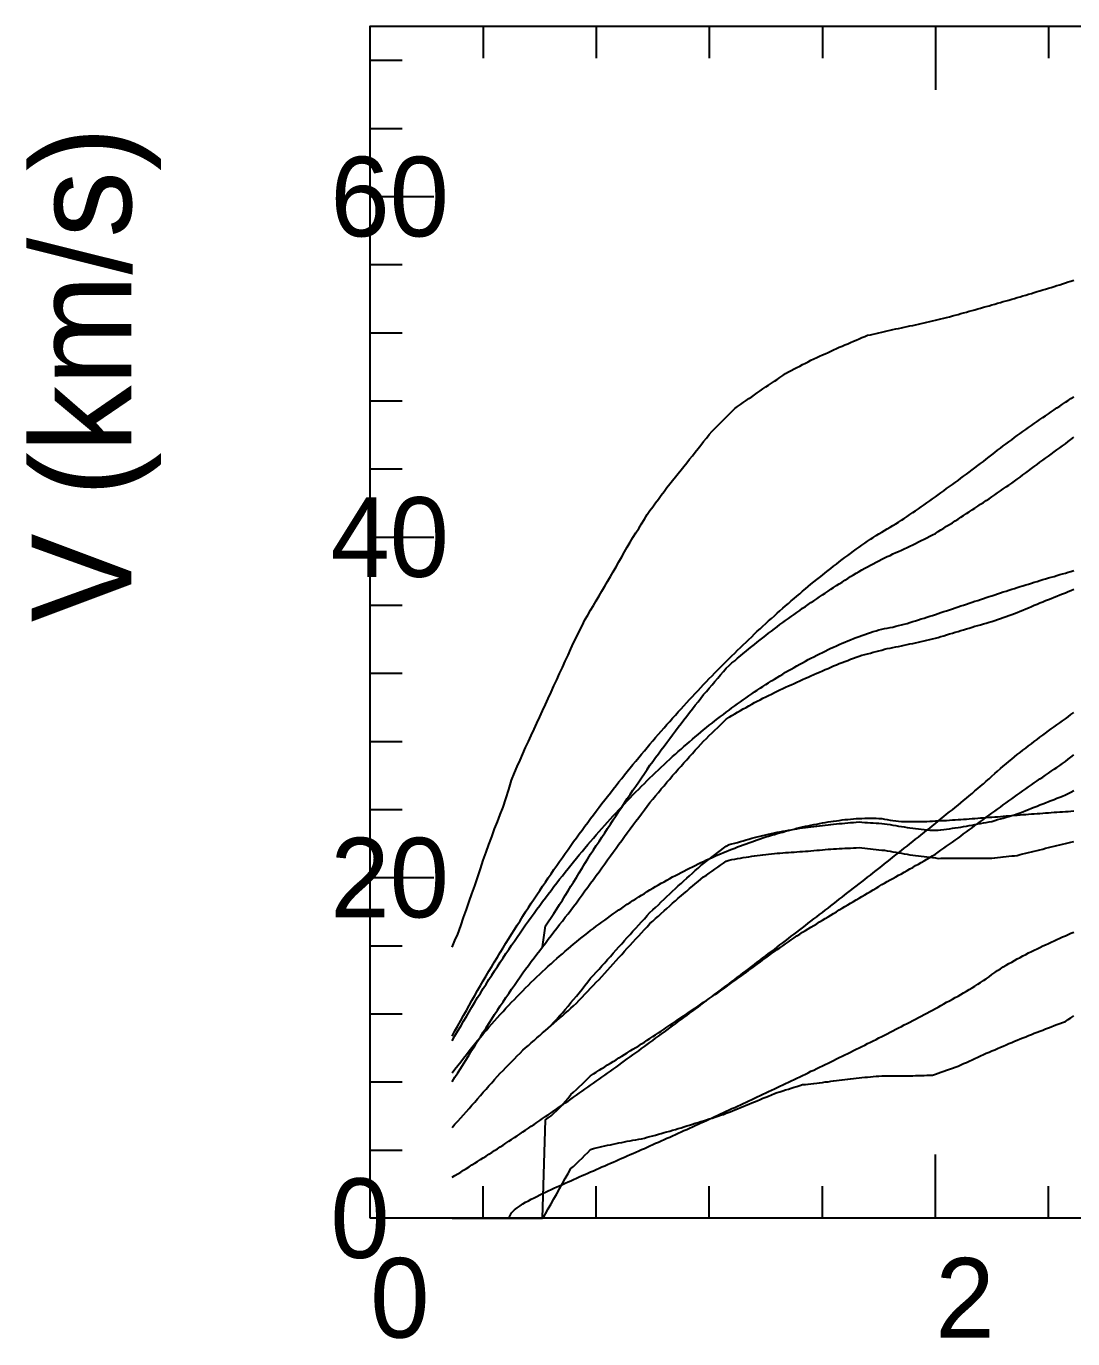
# Model space of a CAD drawing. Extents: x -35 to 179, y -35 to 146.
# Drawn here: x -34.5 to 70.5, y -12.1 to 119.7 of the extents above; entities that cross this region are included whole.
import ezdxf

# ---------------------------------------------------------------- set-up
doc = ezdxf.new("R2010")
doc.units = 0

msp = doc.modelspace()

# ---------------------------------------------------------------- linework, layer by layer
at = {"color": 0}
for p, q in [((11.35, 119.73), (11.35, 116.53)), ((22.69, 119.73), (22.69, 116.53)), ((34.04, 119.73), (34.04, 116.53)), ((45.39, 119.73), (45.39, 116.53)), ((56.74, 119.73), (56.74, 113.33)), ((68.08, 119.73), (68.08, 116.53)), ((0, 116.31), (3.2, 116.31)), ((0, 109.47), (3.2, 109.47)), ((0, 102.62), (6.4, 102.62)), ((0, 95.78), (3.2, 95.78)), ((0, 88.94), (3.2, 88.94)), ((0, 82.1), (3.2, 82.1)), ((0, 75.26), (3.2, 75.26)), ((0, 68.42), (6.4, 68.42)), ((0, 61.57), (3.2, 61.57)), ((0, 54.73), (3.2, 54.73)), ((0, 47.89), (3.2, 47.89)), ((0, 41.05), (3.2, 41.05)), ((0, 34.21), (6.4, 34.21)), ((0, 27.37), (3.2, 27.37)), ((0, 20.52), (3.2, 20.52)), ((0, 13.68), (3.2, 13.68)), ((0, 6.84), (3.2, 6.84)), ((56.74, 0), (56.74, 6.4)), ((11.35, 0), (11.35, 3.2)), ((22.69, 0), (22.69, 3.2)), ((34.04, 0), (34.04, 3.2)), ((45.39, 0), (45.39, 3.2)), ((68.08, 0), (68.08, 3.2))]:
    msp.add_line(p, q, dxfattribs=at)
msp.add_lwpolyline([(0, 0), (0, 119.73), (179.2, 119.73), (179.2, 0)], close=True, dxfattribs=at)
at = {"color": 6}
for points in [[(8.23, 27.23), (8.51, 27.88), (8.79, 28.53), (9.08, 29.38), (9.36, 30.19), (9.65, 31.01), (9.93, 31.8), (10.21, 32.59), (10.5, 33.38), (10.78, 34.17), (11.06, 35.08), (11.35, 35.96), (11.63, 36.78), (11.91, 37.55), (12.2, 38.32), (12.48, 39.1), (12.77, 39.82), (13.05, 40.54), (13.33, 41.27), (13.62, 42.13), (13.9, 43.06), (14.18, 44), (14.47, 44.72), (14.75, 45.36), (15.04, 46), (15.32, 46.63), (15.6, 47.27), (15.89, 47.88), (16.17, 48.5), (16.45, 49.11), (16.74, 49.73), (17.02, 50.35), (17.3, 50.97), (17.59, 51.59), (17.87, 52.21), (18.16, 52.83), (18.44, 53.46), (18.72, 54.08), (19.01, 54.7), (19.29, 55.32), (19.57, 55.94), (19.86, 56.56), (20.14, 57.18), (20.42, 57.78), (20.71, 58.35), (20.99, 58.93), (21.28, 59.51), (21.56, 60.09), (21.84, 60.58), (22.13, 61.06), (22.41, 61.54), (22.69, 62.02), (22.98, 62.5), (23.26, 62.99), (23.55, 63.48), (23.83, 63.97), (24.11, 64.46), (24.4, 64.94), (24.68, 65.43), (24.96, 65.93), (25.25, 66.42), (25.53, 66.92), (25.81, 67.41), (26.1, 67.9), (26.38, 68.37), (26.67, 68.83), (26.95, 69.29), (27.23, 69.76), (27.52, 70.22), (27.8, 70.68), (28.08, 71.08), (28.37, 71.46), (28.65, 71.85), (28.94, 72.23), (29.22, 72.62), (29.5, 73), (29.79, 73.39), (30.07, 73.75), (30.35, 74.11), (30.64, 74.46), (30.92, 74.81), (31.2, 75.17), (31.49, 75.52), (31.77, 75.88), (32.06, 76.23), (32.34, 76.59), (32.62, 76.94), (32.91, 77.3), (33.19, 77.65), (33.47, 78.01), (33.76, 78.36), (34.04, 78.72), (34.33, 79.07), (34.61, 79.33), (34.89, 79.61), (35.18, 79.9), (35.46, 80.19), (35.74, 80.47), (36.03, 80.76), (36.31, 81.04), (36.59, 81.33), (36.88, 81.53), (37.16, 81.73), (37.45, 81.93), (37.73, 82.12), (38.01, 82.32), (38.3, 82.52), (38.58, 82.72), (38.86, 82.92), (39.15, 83.11), (39.43, 83.31), (39.72, 83.5), (40, 83.69), (40.28, 83.88), (40.57, 84.07), (40.85, 84.26), (41.13, 84.45), (41.42, 84.65), (41.7, 84.84), (41.98, 85.03), (42.27, 85.16), (42.55, 85.3), (42.84, 85.45), (43.12, 85.59), (43.4, 85.74), (43.69, 85.88), (43.97, 86.03), (44.25, 86.17), (44.54, 86.32), (44.82, 86.45), (45.11, 86.58), (45.39, 86.71), (45.67, 86.83), (45.96, 86.96), (46.24, 87.09), (46.52, 87.22), (46.81, 87.35), (47.09, 87.48), (47.37, 87.6), (47.66, 87.72), (47.94, 87.84), (48.23, 87.96), (48.51, 88.09), (48.79, 88.21), (49.08, 88.33), (49.36, 88.45), (49.64, 88.57), (49.93, 88.69), (50.21, 88.73), (50.5, 88.8), (50.78, 88.86), (51.06, 88.93), (51.35, 88.99), (51.63, 89.06), (51.91, 89.12), (52.2, 89.19), (52.48, 89.26), (52.76, 89.32), (53.05, 89.38), (53.33, 89.44), (53.62, 89.5), (53.9, 89.56), (54.18, 89.62), (54.47, 89.68), (54.75, 89.74), (55.03, 89.8), (55.32, 89.87), (55.6, 89.94), (55.88, 90), (56.17, 90.07), (56.45, 90.14), (56.74, 90.2), (57.02, 90.27), (57.3, 90.34), (57.59, 90.4), (57.87, 90.48), (58.15, 90.55), (58.44, 90.63), (58.72, 90.71), (59.01, 90.79), (59.29, 90.86), (59.57, 90.94), (59.86, 91.02), (60.14, 91.1), (60.42, 91.17), (60.71, 91.25), (60.99, 91.34), (61.27, 91.42), (61.56, 91.5), (61.84, 91.58), (62.13, 91.66), (62.41, 91.74), (62.69, 91.82), (62.98, 91.9), (63.26, 91.98), (63.54, 92.07), (63.83, 92.15), (64.11, 92.23), (64.4, 92.31), (64.68, 92.39), (64.96, 92.48), (65.25, 92.56), (65.53, 92.64), (65.81, 92.72), (66.1, 92.81), (66.38, 92.9), (66.66, 92.98), (66.95, 93.07), (67.23, 93.15), (67.52, 93.24), (67.8, 93.32), (68.08, 93.41), (68.37, 93.49), (68.65, 93.59), (68.93, 93.68), (69.22, 93.77), (69.5, 93.86), (69.79, 93.95), (70.07, 94.04), (70.35, 94.13), (70.64, 94.22)], [(17.35, 0), (17.59, 0.42), (17.87, 0.93), (18.16, 1.44), (18.44, 1.95), (18.72, 2.45), (19.01, 2.96), (19.29, 3.47), (19.57, 3.98), (19.86, 4.49), (20.14, 5), (20.42, 5.2), (20.71, 5.48), (20.99, 5.76), (21.28, 6.04), (21.56, 6.33), (21.84, 6.61), (22.13, 6.89), (22.41, 7.01), (22.69, 7.07), (22.98, 7.13), (23.26, 7.19), (23.55, 7.25), (23.83, 7.32), (24.11, 7.38), (24.4, 7.44), (24.68, 7.5), (24.96, 7.57), (25.25, 7.61), (25.53, 7.67), (25.81, 7.72), (26.1, 7.77), (26.38, 7.83), (26.67, 7.88), (26.95, 7.93), (27.23, 7.98), (27.52, 8.04), (27.8, 8.12), (28.08, 8.2), (28.37, 8.28), (28.65, 8.35), (28.94, 8.43), (29.22, 8.51), (29.5, 8.59), (29.79, 8.67), (30.07, 8.75), (30.35, 8.83), (30.64, 8.92), (30.92, 9.01), (31.2, 9.09), (31.49, 9.18), (31.77, 9.27), (32.06, 9.35), (32.34, 9.44), (32.62, 9.53), (32.91, 9.61), (33.19, 9.7), (33.47, 9.79), (33.76, 9.88), (34.04, 9.97), (34.33, 10.06), (34.61, 10.15), (34.89, 10.24), (35.18, 10.33), (35.46, 10.42), (35.74, 10.54), (36.03, 10.65), (36.31, 10.76), (36.59, 10.88), (36.88, 10.99), (37.16, 11.11), (37.45, 11.22), (37.73, 11.34), (38.01, 11.45), (38.3, 11.57), (38.58, 11.69), (38.86, 11.8), (39.15, 11.92), (39.43, 12.04), (39.72, 12.16), (40, 12.27), (40.28, 12.39), (40.57, 12.51), (40.85, 12.61), (41.13, 12.7), (41.42, 12.79), (41.7, 12.88), (41.98, 12.97), (42.27, 13.06), (42.55, 13.15), (42.84, 13.24), (43.12, 13.32), (43.4, 13.41), (43.69, 13.43), (43.97, 13.47), (44.25, 13.5), (44.54, 13.54), (44.82, 13.57), (45.11, 13.61), (45.39, 13.64), (45.67, 13.68), (45.96, 13.71), (46.24, 13.75), (46.52, 13.79), (46.81, 13.82), (47.09, 13.86), (47.37, 13.9), (47.66, 13.93), (47.94, 13.97), (48.23, 14.01), (48.51, 14.04), (48.79, 14.07), (49.08, 14.1), (49.36, 14.12), (49.64, 14.15), (49.93, 14.17), (50.21, 14.2), (50.5, 14.23), (50.78, 14.25), (51.06, 14.28), (51.35, 14.3), (51.63, 14.29), (51.91, 14.29), (52.2, 14.29), (52.48, 14.29), (52.76, 14.29), (53.05, 14.29), (53.33, 14.29), (53.62, 14.29), (53.9, 14.29), (54.18, 14.3), (54.47, 14.31), (54.75, 14.32), (55.03, 14.33), (55.32, 14.34), (55.6, 14.34), (55.88, 14.35), (56.17, 14.36), (56.45, 14.37), (56.74, 14.45), (57.02, 14.55), (57.3, 14.66), (57.59, 14.76), (57.87, 14.86), (58.15, 14.97), (58.44, 15.07), (58.72, 15.18), (59.01, 15.28), (59.29, 15.39), (59.57, 15.53), (59.86, 15.65), (60.14, 15.78), (60.42, 15.91), (60.71, 16.04), (60.99, 16.17), (61.27, 16.3), (61.56, 16.43), (61.84, 16.56), (62.13, 16.68), (62.41, 16.8), (62.69, 16.92), (62.98, 17.04), (63.26, 17.17), (63.54, 17.29), (63.83, 17.41), (64.11, 17.53), (64.4, 17.65), (64.68, 17.77), (64.96, 17.88), (65.25, 18), (65.53, 18.11), (65.81, 18.22), (66.1, 18.34), (66.38, 18.45), (66.66, 18.57), (66.95, 18.68), (67.23, 18.79), (67.52, 18.9), (67.8, 19.01), (68.08, 19.12), (68.37, 19.23), (68.65, 19.34), (68.93, 19.45), (69.22, 19.55), (69.5, 19.66), (69.79, 19.77), (70.07, 19.96), (70.35, 20.13), (70.64, 20.31)]]:
    msp.add_lwpolyline(points, dxfattribs=at)
at = {"color": 3}
for points in [[(8.23, 18.28), (8.51, 18.81), (8.79, 19.33), (9.08, 19.84), (9.36, 20.36), (9.65, 20.87), (9.93, 21.37), (10.21, 21.87), (10.5, 22.37), (10.78, 22.87), (11.06, 23.36), (11.35, 23.84), (11.63, 24.33), (11.91, 24.81), (12.2, 25.29), (12.48, 25.76), (12.77, 26.23), (13.05, 26.7), (13.33, 27.16), (13.62, 27.62), (13.9, 28.08), (14.18, 28.53), (14.47, 28.98), (14.75, 29.43), (15.04, 29.88), (15.32, 30.32), (15.6, 30.76), (15.89, 31.2), (16.17, 31.63), (16.45, 32.06), (16.74, 32.49), (17.02, 32.92), (17.3, 33.34), (17.59, 33.76), (17.87, 34.18), (18.16, 34.59), (18.44, 35.01), (18.72, 35.42), (19.01, 35.82), (19.29, 36.23), (19.57, 36.63), (19.86, 37.03), (20.14, 37.43), (20.42, 37.82), (20.71, 38.21), (20.99, 38.6), (21.28, 38.99), (21.56, 39.38), (21.84, 39.76), (22.13, 40.14), (22.41, 40.52), (22.69, 40.89), (22.98, 41.27), (23.26, 41.64), (23.55, 42.01), (23.83, 42.37), (24.11, 42.74), (24.4, 43.1), (24.68, 43.46), (24.96, 43.82), (25.25, 44.17), (25.53, 44.53), (25.81, 44.88), (26.1, 45.23), (26.38, 45.58), (26.67, 45.92), (26.95, 46.26), (27.23, 46.6), (27.52, 46.94), (27.8, 47.28), (28.08, 47.61), (28.37, 47.95), (28.65, 48.28), (28.94, 48.61), (29.22, 48.93), (29.5, 49.26), (29.79, 49.58), (30.07, 49.9), (30.35, 50.22), (30.64, 50.54), (30.92, 50.85), (31.2, 51.17), (31.49, 51.48), (31.77, 51.79), (32.06, 52.1), (32.34, 52.4), (32.62, 52.71), (32.91, 53.01), (33.19, 53.31), (33.47, 53.61), (33.76, 53.9), (34.04, 54.2), (34.33, 54.49), (34.61, 54.78), (34.89, 55.07), (35.18, 55.36), (35.46, 55.65), (35.74, 55.93), (36.03, 56.21), (36.31, 56.49), (36.59, 56.77), (36.88, 57.05), (37.16, 57.33), (37.45, 57.6), (37.73, 57.87), (38.01, 58.14), (38.3, 58.41), (38.58, 58.68), (38.86, 58.95), (39.15, 59.21), (39.43, 59.47), (39.72, 59.73), (40, 59.99), (40.28, 60.25), (40.57, 60.5), (40.85, 60.76), (41.13, 61.01), (41.42, 61.26), (41.7, 61.51), (41.98, 61.76), (42.27, 62), (42.55, 62.25), (42.84, 62.49), (43.12, 62.73), (43.4, 62.97), (43.69, 63.21), (43.97, 63.44), (44.25, 63.68), (44.54, 63.91), (44.82, 64.14), (45.11, 64.37), (45.39, 64.6), (45.67, 64.83), (45.96, 65.05), (46.24, 65.27), (46.52, 65.49), (46.81, 65.71), (47.09, 65.93), (47.37, 66.15), (47.66, 66.36), (47.94, 66.57), (48.23, 66.78), (48.51, 66.99), (48.79, 67.19), (49.08, 67.4), (49.36, 67.6), (49.64, 67.8), (49.93, 67.99), (50.21, 68.19), (50.5, 68.38), (50.78, 68.56), (51.06, 68.75), (51.35, 68.92), (51.63, 69.09), (51.91, 69.26), (52.2, 69.41), (52.48, 69.58), (52.76, 69.75), (53.05, 69.93), (53.33, 70.11), (53.62, 70.29), (53.9, 70.48), (54.18, 70.67), (54.47, 70.87), (54.75, 71.06), (55.03, 71.26), (55.32, 71.45), (55.6, 71.65), (55.88, 71.85), (56.17, 72.05), (56.45, 72.25), (56.74, 72.46), (57.02, 72.66), (57.3, 72.86), (57.59, 73.07), (57.87, 73.28), (58.15, 73.48), (58.44, 73.69), (58.72, 73.9), (59.01, 74.11), (59.29, 74.32), (59.57, 74.53), (59.86, 74.74), (60.14, 74.95), (60.42, 75.16), (60.71, 75.37), (60.99, 75.59), (61.27, 75.8), (61.56, 76.02), (61.84, 76.24), (62.13, 76.46), (62.41, 76.69), (62.69, 76.91), (62.98, 77.13), (63.26, 77.35), (63.54, 77.57), (63.83, 77.78), (64.11, 77.99), (64.4, 78.2), (64.68, 78.41), (64.96, 78.62), (65.25, 78.82), (65.53, 79.02), (65.81, 79.23), (66.1, 79.43), (66.38, 79.63), (66.66, 79.83), (66.95, 80.03), (67.23, 80.22), (67.52, 80.42), (67.8, 80.61), (68.08, 80.81), (68.37, 81), (68.65, 81.19), (68.93, 81.39), (69.22, 81.58), (69.5, 81.77), (69.79, 81.96), (70.07, 82.14), (70.35, 82.33), (70.64, 82.52)], [(8.23, 17.81), (8.51, 18.31), (8.79, 18.81), (9.08, 19.3), (9.36, 19.78), (9.65, 20.26), (9.93, 20.74), (10.21, 21.21), (10.5, 21.68), (10.78, 22.15), (11.06, 22.61), (11.35, 23.06), (11.63, 23.51), (11.91, 23.96), (12.2, 24.41), (12.48, 24.85), (12.77, 25.29), (13.05, 25.72), (13.33, 26.15), (13.62, 26.58), (13.9, 27), (14.18, 27.42), (14.47, 27.83), (14.75, 28.24), (15.04, 28.65), (15.32, 29.06), (15.6, 29.46), (15.89, 29.86), (16.17, 30.25), (16.45, 30.65), (16.74, 31.04), (17.02, 31.42), (17.3, 31.8), (17.59, 32.18), (17.87, 32.56), (18.16, 32.93), (18.44, 33.3), (18.72, 33.67), (19.01, 34.04), (19.29, 34.4), (19.57, 34.76), (19.86, 35.11), (20.14, 35.46), (20.42, 35.81), (20.71, 36.16), (20.99, 36.5), (21.28, 36.84), (21.56, 37.18), (21.84, 37.52), (22.13, 37.85), (22.41, 38.18), (22.69, 38.51), (22.98, 38.83), (23.26, 39.15), (23.55, 39.47), (23.83, 39.79), (24.11, 40.1), (24.4, 40.41), (24.68, 40.72), (24.96, 41.03), (25.25, 41.33), (25.53, 41.63), (25.81, 41.93), (26.1, 42.23), (26.38, 42.52), (26.67, 42.81), (26.95, 43.1), (27.23, 43.38), (27.52, 43.66), (27.8, 43.95), (28.08, 44.22), (28.37, 44.5), (28.65, 44.77), (28.94, 45.04), (29.22, 45.31), (29.5, 45.58), (29.79, 45.84), (30.07, 46.1), (30.35, 46.36), (30.64, 46.61), (30.92, 46.87), (31.2, 47.12), (31.49, 47.37), (31.77, 47.62), (32.06, 47.86), (32.34, 48.1), (32.62, 48.34), (32.91, 48.58), (33.19, 48.81), (33.47, 49.05), (33.76, 49.28), (34.04, 49.51), (34.33, 49.73), (34.61, 49.96), (34.89, 50.18), (35.18, 50.4), (35.46, 50.61), (35.74, 50.83), (36.03, 51.04), (36.31, 51.25), (36.59, 51.46), (36.88, 51.67), (37.16, 51.87), (37.45, 52.07), (37.73, 52.27), (38.01, 52.47), (38.3, 52.66), (38.58, 52.86), (38.86, 53.05), (39.15, 53.23), (39.43, 53.42), (39.72, 53.6), (40, 53.79), (40.28, 53.97), (40.57, 54.14), (40.85, 54.32), (41.13, 54.49), (41.42, 54.66), (41.7, 54.83), (41.98, 55), (42.27, 55.16), (42.55, 55.33), (42.84, 55.49), (43.12, 55.65), (43.4, 55.8), (43.69, 55.96), (43.97, 56.11), (44.25, 56.26), (44.54, 56.4), (44.82, 56.55), (45.11, 56.69), (45.39, 56.83), (45.67, 56.97), (45.96, 57.11), (46.24, 57.24), (46.52, 57.37), (46.81, 57.5), (47.09, 57.62), (47.37, 57.75), (47.66, 57.87), (47.94, 57.99), (48.23, 58.1), (48.51, 58.22), (48.79, 58.33), (49.08, 58.44), (49.36, 58.54), (49.64, 58.64), (49.93, 58.74), (50.21, 58.83), (50.5, 58.92), (50.78, 59.01), (51.06, 59.09), (51.35, 59.16), (51.63, 59.22), (51.91, 59.28), (52.2, 59.33), (52.48, 59.38), (52.76, 59.45), (53.05, 59.52), (53.33, 59.59), (53.62, 59.67), (53.9, 59.75), (54.18, 59.84), (54.47, 59.92), (54.75, 60.01), (55.03, 60.1), (55.32, 60.19), (55.6, 60.28), (55.88, 60.37), (56.17, 60.46), (56.45, 60.55), (56.74, 60.65), (57.02, 60.74), (57.3, 60.83), (57.59, 60.93), (57.87, 61.02), (58.15, 61.12), (58.44, 61.21), (58.72, 61.31), (59.01, 61.4), (59.29, 61.5), (59.57, 61.59), (59.86, 61.68), (60.14, 61.78), (60.42, 61.87), (60.71, 61.97), (60.99, 62.06), (61.27, 62.16), (61.56, 62.25), (61.84, 62.34), (62.13, 62.44), (62.41, 62.53), (62.69, 62.62), (62.98, 62.71), (63.26, 62.8), (63.54, 62.9), (63.83, 62.99), (64.11, 63.08), (64.4, 63.17), (64.68, 63.26), (64.96, 63.35), (65.25, 63.44), (65.53, 63.53), (65.81, 63.61), (66.1, 63.7), (66.38, 63.79), (66.66, 63.88), (66.95, 63.96), (67.23, 64.05), (67.52, 64.14), (67.8, 64.22), (68.08, 64.31), (68.37, 64.39), (68.65, 64.47), (68.93, 64.56), (69.22, 64.64), (69.5, 64.72), (69.79, 64.8), (70.07, 64.88), (70.35, 64.97), (70.64, 65.05)], [(8.23, 4.11), (8.51, 4.28), (8.79, 4.46), (9.08, 4.63), (9.36, 4.81), (9.65, 4.98), (9.93, 5.16), (10.21, 5.34), (10.5, 5.52), (10.78, 5.7), (11.06, 5.88), (11.35, 6.06), (11.63, 6.24), (11.91, 6.42), (12.2, 6.6), (12.48, 6.79), (12.77, 6.97), (13.05, 7.16), (13.33, 7.34), (13.62, 7.53), (13.9, 7.72), (14.18, 7.9), (14.47, 8.09), (14.75, 8.28), (15.04, 8.47), (15.32, 8.66), (15.6, 8.85), (15.89, 9.04), (16.17, 9.23), (16.45, 9.42), (16.74, 9.62), (17.02, 9.81), (17.3, 10), (17.59, 10.2), (17.87, 10.39), (18.16, 10.59), (18.44, 10.78), (18.72, 10.98), (19.01, 11.17), (19.29, 11.37), (19.57, 11.57), (19.86, 11.76), (20.14, 11.96), (20.42, 12.16), (20.71, 12.36), (20.99, 12.56), (21.28, 12.76), (21.56, 12.96), (21.84, 13.16), (22.13, 13.36), (22.41, 13.56), (22.69, 13.76), (22.98, 13.96), (23.26, 14.17), (23.55, 14.37), (23.83, 14.57), (24.11, 14.77), (24.4, 14.98), (24.68, 15.18), (24.96, 15.38), (25.25, 15.59), (25.53, 15.79), (25.81, 16), (26.1, 16.2), (26.38, 16.41), (26.67, 16.62), (26.95, 16.82), (27.23, 17.03), (27.52, 17.24), (27.8, 17.44), (28.08, 17.65), (28.37, 17.86), (28.65, 18.07), (28.94, 18.27), (29.22, 18.48), (29.5, 18.69), (29.79, 18.9), (30.07, 19.11), (30.35, 19.32), (30.64, 19.53), (30.92, 19.74), (31.2, 19.95), (31.49, 20.16), (31.77, 20.37), (32.06, 20.58), (32.34, 20.79), (32.62, 21), (32.91, 21.21), (33.19, 21.43), (33.47, 21.64), (33.76, 21.85), (34.04, 22.06), (34.33, 22.27), (34.61, 22.49), (34.89, 22.7), (35.18, 22.91), (35.46, 23.13), (35.74, 23.34), (36.03, 23.55), (36.31, 23.77), (36.59, 23.98), (36.88, 24.2), (37.16, 24.41), (37.45, 24.63), (37.73, 24.84), (38.01, 25.06), (38.3, 25.27), (38.58, 25.49), (38.86, 25.7), (39.15, 25.92), (39.43, 26.14), (39.72, 26.35), (40, 26.57), (40.28, 26.79), (40.57, 27), (40.85, 27.22), (41.13, 27.44), (41.42, 27.65), (41.7, 27.87), (41.98, 28.09), (42.27, 28.31), (42.55, 28.52), (42.84, 28.74), (43.12, 28.96), (43.4, 29.18), (43.69, 29.4), (43.97, 29.62), (44.25, 29.84), (44.54, 30.06), (44.82, 30.27), (45.11, 30.49), (45.39, 30.71), (45.67, 30.93), (45.96, 31.15), (46.24, 31.37), (46.52, 31.59), (46.81, 31.81), (47.09, 32.03), (47.37, 32.26), (47.66, 32.48), (47.94, 32.7), (48.23, 32.92), (48.51, 33.14), (48.79, 33.36), (49.08, 33.58), (49.36, 33.8), (49.64, 34.03), (49.93, 34.25), (50.21, 34.47), (50.5, 34.69), (50.78, 34.92), (51.06, 35.14), (51.35, 35.36), (51.63, 35.59), (51.91, 35.81), (52.2, 36.03), (52.48, 36.26), (52.76, 36.48), (53.05, 36.71), (53.33, 36.93), (53.62, 37.16), (53.9, 37.38), (54.18, 37.61), (54.47, 37.83), (54.75, 38.06), (55.03, 38.28), (55.32, 38.51), (55.6, 38.74), (55.88, 38.96), (56.17, 39.19), (56.45, 39.42), (56.74, 39.65), (57.02, 39.88), (57.3, 40.11), (57.59, 40.34), (57.87, 40.57), (58.15, 40.8), (58.44, 41.03), (58.72, 41.26), (59.01, 41.49), (59.29, 41.73), (59.57, 41.96), (59.86, 42.2), (60.14, 42.43), (60.42, 42.67), (60.71, 42.91), (60.99, 43.15), (61.27, 43.39), (61.56, 43.64), (61.84, 43.89), (62.13, 44.14), (62.41, 44.4), (62.69, 44.66), (62.98, 44.91), (63.26, 45.16), (63.54, 45.4), (63.83, 45.63), (64.11, 45.87), (64.4, 46.1), (64.68, 46.33), (64.96, 46.56), (65.25, 46.78), (65.53, 47), (65.81, 47.22), (66.1, 47.44), (66.38, 47.66), (66.66, 47.88), (66.95, 48.09), (67.23, 48.3), (67.52, 48.52), (67.8, 48.73), (68.08, 48.94), (68.37, 49.15), (68.65, 49.35), (68.93, 49.56), (69.22, 49.76), (69.5, 49.97), (69.79, 50.17), (70.07, 50.37), (70.35, 50.58), (70.64, 50.78)]]:
    msp.add_lwpolyline(points, dxfattribs=at)
at = {"color": 4}
for points in [[(8.23, 13.69), (8.51, 14.15), (8.79, 14.61), (9.08, 15.06), (9.36, 15.51), (9.65, 15.97), (9.93, 16.42), (10.21, 16.87), (10.5, 17.32), (10.78, 17.77), (11.06, 18.22), (11.35, 18.67), (11.63, 19.12), (11.91, 19.57), (12.2, 20.01), (12.48, 20.46), (12.77, 20.9), (13.05, 21.32), (13.33, 21.74), (13.62, 22.15), (13.9, 22.57), (14.18, 22.99), (14.47, 23.4), (14.75, 23.82), (15.04, 24.23), (15.32, 24.64), (15.6, 25.01), (15.89, 25.39), (16.17, 25.77), (16.45, 26.14), (16.74, 26.52), (17.02, 26.89), (17.3, 27.27), (17.59, 29.35), (17.87, 29.77), (18.16, 30.19), (18.44, 30.62), (18.72, 31.06), (19.01, 31.5), (19.29, 31.95), (19.57, 32.41), (19.86, 32.87), (20.14, 33.34), (20.42, 33.76), (20.71, 34.22), (20.99, 34.69), (21.28, 35.15), (21.56, 35.62), (21.84, 36.09), (22.13, 36.56), (22.41, 36.99), (22.69, 37.42), (22.98, 37.84), (23.26, 38.27), (23.55, 38.71), (23.83, 39.14), (24.11, 39.57), (24.4, 40), (24.68, 40.44), (24.96, 40.87), (25.25, 41.29), (25.53, 41.72), (25.81, 42.14), (26.1, 42.56), (26.38, 42.98), (26.67, 43.4), (26.95, 43.82), (27.23, 44.24), (27.52, 44.66), (27.8, 45.08), (28.08, 45.5), (28.37, 45.87), (28.65, 46.26), (28.94, 46.64), (29.22, 47.03), (29.5, 47.41), (29.79, 47.79), (30.07, 48.18), (30.35, 48.56), (30.64, 48.94), (30.92, 49.31), (31.2, 49.68), (31.49, 50.05), (31.77, 50.42), (32.06, 50.78), (32.34, 51.15), (32.62, 51.52), (32.91, 51.88), (33.19, 52.24), (33.47, 52.59), (33.76, 52.92), (34.04, 53.25), (34.33, 53.59), (34.61, 53.92), (34.89, 54.25), (35.18, 54.58), (35.46, 54.91), (35.74, 55.25), (36.03, 55.53), (36.31, 55.77), (36.59, 56), (36.88, 56.24), (37.16, 56.47), (37.45, 56.71), (37.73, 56.94), (38.01, 57.18), (38.3, 57.41), (38.58, 57.64), (38.86, 57.86), (39.15, 58.09), (39.43, 58.31), (39.72, 58.53), (40, 58.75), (40.28, 58.97), (40.57, 59.19), (40.85, 59.41), (41.13, 59.62), (41.42, 59.83), (41.7, 60.03), (41.98, 60.24), (42.27, 60.44), (42.55, 60.65), (42.84, 60.85), (43.12, 61.05), (43.4, 61.26), (43.69, 61.45), (43.97, 61.64), (44.25, 61.83), (44.54, 62.02), (44.82, 62.22), (45.11, 62.41), (45.39, 62.6), (45.67, 62.79), (45.96, 62.98), (46.24, 63.17), (46.52, 63.36), (46.81, 63.54), (47.09, 63.72), (47.37, 63.9), (47.66, 64.08), (47.94, 64.26), (48.23, 64.44), (48.51, 64.62), (48.79, 64.8), (49.08, 64.97), (49.36, 65.13), (49.64, 65.28), (49.93, 65.43), (50.21, 65.58), (50.5, 65.73), (50.78, 65.88), (51.06, 66.03), (51.35, 66.18), (51.63, 66.32), (51.91, 66.45), (52.2, 66.58), (52.48, 66.72), (52.76, 66.85), (53.05, 66.98), (53.33, 67.11), (53.62, 67.24), (53.9, 67.37), (54.18, 67.51), (54.47, 67.64), (54.75, 67.78), (55.03, 67.93), (55.32, 68.07), (55.6, 68.21), (55.88, 68.35), (56.17, 68.5), (56.45, 68.64), (56.74, 68.79), (57.02, 68.96), (57.3, 69.14), (57.59, 69.32), (57.87, 69.5), (58.15, 69.68), (58.44, 69.86), (58.72, 70.04), (59.01, 70.22), (59.29, 70.4), (59.57, 70.59), (59.86, 70.78), (60.14, 70.96), (60.42, 71.15), (60.71, 71.33), (60.99, 71.52), (61.27, 71.71), (61.56, 71.89), (61.84, 72.08), (62.13, 72.26), (62.41, 72.45), (62.69, 72.65), (62.98, 72.85), (63.26, 73.05), (63.54, 73.25), (63.83, 73.45), (64.11, 73.64), (64.4, 73.84), (64.68, 74.04), (64.96, 74.23), (65.25, 74.45), (65.53, 74.66), (65.81, 74.87), (66.1, 75.08), (66.38, 75.3), (66.66, 75.51), (66.95, 75.72), (67.23, 75.93), (67.52, 76.14), (67.8, 76.34), (68.08, 76.55), (68.37, 76.76), (68.65, 76.97), (68.93, 77.17), (69.22, 77.38), (69.5, 77.58), (69.79, 77.79), (70.07, 78.01), (70.35, 78.23), (70.64, 78.46)], [(8.23, 13.69), (8.51, 14.15), (8.79, 14.61), (9.08, 15.06), (9.36, 15.51), (9.65, 15.97), (9.93, 16.42), (10.21, 16.87), (10.5, 17.32), (10.78, 17.77), (11.06, 18.22), (11.35, 18.67), (11.63, 19.12), (11.91, 19.57), (12.2, 20.01), (12.48, 20.46), (12.77, 20.9), (13.05, 21.32), (13.33, 21.74), (13.62, 22.15), (13.9, 22.57), (14.18, 22.99), (14.47, 23.4), (14.75, 23.82), (15.04, 24.23), (15.32, 24.64), (15.6, 25.01), (15.89, 25.39), (16.17, 25.77), (16.45, 26.14), (16.74, 26.52), (17.02, 26.89), (17.3, 27.27), (17.59, 27.64), (17.87, 28.01), (18.16, 28.38), (18.44, 28.75), (18.72, 29.12), (19.01, 29.49), (19.29, 29.85), (19.57, 30.22), (19.86, 30.58), (20.14, 30.95), (20.42, 31.31), (20.71, 31.69), (20.99, 32.08), (21.28, 32.47), (21.56, 32.87), (21.84, 33.25), (22.13, 33.64), (22.41, 34.03), (22.69, 34.42), (22.98, 34.8), (23.26, 35.2), (23.55, 35.59), (23.83, 35.99), (24.11, 36.38), (24.4, 36.78), (24.68, 37.17), (24.96, 37.56), (25.25, 37.95), (25.53, 38.34), (25.81, 38.72), (26.1, 39.11), (26.38, 39.49), (26.67, 39.87), (26.95, 40.25), (27.23, 40.63), (27.52, 41.01), (27.8, 41.39), (28.08, 41.77), (28.37, 42.09), (28.65, 42.43), (28.94, 42.77), (29.22, 43.11), (29.5, 43.44), (29.79, 43.78), (30.07, 44.11), (30.35, 44.45), (30.64, 44.78), (30.92, 45.1), (31.2, 45.41), (31.49, 45.73), (31.77, 46.05), (32.06, 46.37), (32.34, 46.68), (32.62, 47), (32.91, 47.31), (33.19, 47.62), (33.47, 47.91), (33.76, 48.19), (34.04, 48.47), (34.33, 48.74), (34.61, 49.02), (34.89, 49.3), (35.18, 49.57), (35.46, 49.85), (35.74, 50.12), (36.03, 50.33), (36.31, 50.5), (36.59, 50.66), (36.88, 50.83), (37.16, 50.99), (37.45, 51.15), (37.73, 51.31), (38.01, 51.47), (38.3, 51.63), (38.58, 51.79), (38.86, 51.93), (39.15, 52.07), (39.43, 52.22), (39.72, 52.36), (40, 52.5), (40.28, 52.65), (40.57, 52.79), (40.85, 52.93), (41.13, 53.07), (41.42, 53.2), (41.7, 53.33), (41.98, 53.46), (42.27, 53.59), (42.55, 53.72), (42.84, 53.85), (43.12, 53.97), (43.4, 54.1), (43.69, 54.23), (43.97, 54.35), (44.25, 54.48), (44.54, 54.61), (44.82, 54.73), (45.11, 54.86), (45.39, 54.98), (45.67, 55.11), (45.96, 55.23), (46.24, 55.35), (46.52, 55.47), (46.81, 55.58), (47.09, 55.7), (47.37, 55.81), (47.66, 55.92), (47.94, 56.03), (48.23, 56.14), (48.51, 56.25), (48.79, 56.35), (49.08, 56.46), (49.36, 56.54), (49.64, 56.62), (49.93, 56.7), (50.21, 56.77), (50.5, 56.85), (50.78, 56.92), (51.06, 57), (51.35, 57.07), (51.63, 57.15), (51.91, 57.21), (52.2, 57.27), (52.48, 57.33), (52.76, 57.39), (53.05, 57.44), (53.33, 57.5), (53.62, 57.56), (53.9, 57.62), (54.18, 57.68), (54.47, 57.73), (54.75, 57.8), (55.03, 57.87), (55.32, 57.94), (55.6, 58), (55.88, 58.07), (56.17, 58.14), (56.45, 58.2), (56.74, 58.27), (57.02, 58.33), (57.3, 58.42), (57.59, 58.51), (57.87, 58.6), (58.15, 58.68), (58.44, 58.77), (58.72, 58.85), (59.01, 58.94), (59.29, 59.03), (59.57, 59.11), (59.86, 59.19), (60.14, 59.28), (60.42, 59.36), (60.71, 59.45), (60.99, 59.53), (61.27, 59.61), (61.56, 59.7), (61.84, 59.78), (62.13, 59.86), (62.41, 59.94), (62.69, 60.05), (62.98, 60.15), (63.26, 60.25), (63.54, 60.35), (63.83, 60.45), (64.11, 60.55), (64.4, 60.65), (64.68, 60.74), (64.96, 60.84), (65.25, 60.96), (65.53, 61.08), (65.81, 61.2), (66.1, 61.32), (66.38, 61.44), (66.66, 61.56), (66.95, 61.68), (67.23, 61.8), (67.52, 61.91), (67.8, 62.03), (68.08, 62.14), (68.37, 62.26), (68.65, 62.37), (68.93, 62.49), (69.22, 62.6), (69.5, 62.72), (69.79, 62.83), (70.07, 62.94), (70.35, 63.06), (70.64, 63.17)], [(8.23, 0), (8.51, 0), (8.79, 0), (9.08, 0), (9.36, 0), (9.65, 0), (9.93, 0), (10.21, 0), (10.5, 0), (10.78, 0), (11.06, 0), (11.35, 0), (11.63, 0), (11.91, 0), (12.2, 0), (12.48, 0), (12.77, 0), (13.05, 0), (13.33, 0), (13.62, 0), (13.9, 0), (14.18, 0), (14.47, 0), (14.75, 0), (15.04, 0), (15.32, 0), (15.6, 0), (15.89, 0), (16.17, 0), (16.45, 0), (16.74, 0), (17.02, 0), (17.3, 0), (17.59, 9.87), (17.87, 10.07), (18.16, 10.29), (18.44, 10.54), (18.72, 10.8), (19.01, 11.09), (19.29, 11.4), (19.57, 11.72), (19.86, 12.06), (20.14, 12.41), (20.42, 12.64), (20.71, 12.91), (20.99, 13.18), (21.28, 13.46), (21.56, 13.74), (21.84, 14.02), (22.13, 14.3), (22.41, 14.5), (22.69, 14.68), (22.98, 14.86), (23.26, 15.03), (23.55, 15.21), (23.83, 15.39), (24.11, 15.57), (24.4, 15.75), (24.68, 15.92), (24.96, 16.1), (25.25, 16.27), (25.53, 16.45), (25.81, 16.62), (26.1, 16.8), (26.38, 16.97), (26.67, 17.15), (26.95, 17.32), (27.23, 17.5), (27.52, 17.68), (27.8, 17.87), (28.08, 18.05), (28.37, 18.24), (28.65, 18.43), (28.94, 18.62), (29.22, 18.8), (29.5, 18.99), (29.79, 19.18), (30.07, 19.37), (30.35, 19.56), (30.64, 19.75), (30.92, 19.95), (31.2, 20.14), (31.49, 20.33), (31.77, 20.52), (32.06, 20.71), (32.34, 20.91), (32.62, 21.1), (32.91, 21.29), (33.19, 21.49), (33.47, 21.68), (33.76, 21.88), (34.04, 22.07), (34.33, 22.26), (34.61, 22.46), (34.89, 22.65), (35.18, 22.85), (35.46, 23.04), (35.74, 23.25), (36.03, 23.46), (36.31, 23.66), (36.59, 23.87), (36.88, 24.07), (37.16, 24.28), (37.45, 24.49), (37.73, 24.69), (38.01, 24.9), (38.3, 25.11), (38.58, 25.32), (38.86, 25.52), (39.15, 25.73), (39.43, 25.94), (39.72, 26.15), (40, 26.36), (40.28, 26.57), (40.57, 26.78), (40.85, 26.98), (41.13, 27.17), (41.42, 27.37), (41.7, 27.56), (41.98, 27.76), (42.27, 27.95), (42.55, 28.15), (42.84, 28.35), (43.12, 28.54), (43.4, 28.74), (43.69, 28.9), (43.97, 29.07), (44.25, 29.24), (44.54, 29.41), (44.82, 29.58), (45.11, 29.75), (45.39, 29.92), (45.67, 30.1), (45.96, 30.27), (46.24, 30.44), (46.52, 30.61), (46.81, 30.78), (47.09, 30.96), (47.37, 31.13), (47.66, 31.3), (47.94, 31.47), (48.23, 31.64), (48.51, 31.82), (48.79, 31.99), (49.08, 32.15), (49.36, 32.32), (49.64, 32.49), (49.93, 32.66), (50.21, 32.83), (50.5, 32.99), (50.78, 33.16), (51.06, 33.33), (51.35, 33.5), (51.63, 33.65), (51.91, 33.81), (52.2, 33.97), (52.48, 34.13), (52.76, 34.29), (53.05, 34.44), (53.33, 34.6), (53.62, 34.76), (53.9, 34.92), (54.18, 35.08), (54.47, 35.24), (54.75, 35.41), (55.03, 35.57), (55.32, 35.73), (55.6, 35.89), (55.88, 36.06), (56.17, 36.22), (56.45, 36.38), (56.74, 36.57), (57.02, 36.77), (57.3, 36.97), (57.59, 37.17), (57.87, 37.37), (58.15, 37.57), (58.44, 37.77), (58.72, 37.97), (59.01, 38.17), (59.29, 38.38), (59.57, 38.59), (59.86, 38.8), (60.14, 39.01), (60.42, 39.22), (60.71, 39.43), (60.99, 39.64), (61.27, 39.85), (61.56, 40.06), (61.84, 40.27), (62.13, 40.48), (62.41, 40.69), (62.69, 40.89), (62.98, 41.1), (63.26, 41.3), (63.54, 41.51), (63.83, 41.72), (64.11, 41.92), (64.4, 42.13), (64.68, 42.33), (64.96, 42.53), (65.25, 42.73), (65.53, 42.93), (65.81, 43.13), (66.1, 43.33), (66.38, 43.53), (66.66, 43.72), (66.95, 43.92), (67.23, 44.12), (67.52, 44.31), (67.8, 44.51), (68.08, 44.7), (68.37, 44.9), (68.65, 45.09), (68.93, 45.28), (69.22, 45.48), (69.5, 45.67), (69.79, 45.86), (70.07, 46.09), (70.35, 46.31), (70.64, 46.53)]]:
    msp.add_lwpolyline(points, dxfattribs=at)
at = {"color": 1}
msp.add_lwpolyline([(8.23, 9.11), (8.51, 9.43), (8.79, 9.75), (9.08, 10.07), (9.36, 10.39), (9.65, 10.7), (9.93, 11.02), (10.21, 11.34), (10.5, 11.66), (10.78, 11.99), (11.06, 12.31), (11.35, 12.64), (11.63, 12.96), (11.91, 13.28), (12.2, 13.61), (12.48, 13.93), (12.77, 14.26), (13.05, 14.55), (13.33, 14.84), (13.62, 15.13), (13.9, 15.42), (14.18, 15.71), (14.47, 16.01), (14.75, 16.3), (15.04, 16.59), (15.32, 16.88), (15.6, 17.12), (15.89, 17.36), (16.17, 17.61), (16.45, 17.86), (16.74, 18.11), (17.02, 18.35), (17.3, 18.6), (17.59, 18.85), (17.87, 19.12), (18.16, 19.4), (18.44, 19.69), (18.72, 19.99), (19.01, 20.31), (19.29, 20.63), (19.57, 20.97), (19.86, 21.31), (20.14, 21.67), (20.42, 21.96), (20.71, 22.3), (20.99, 22.65), (21.28, 23.01), (21.56, 23.37), (21.84, 23.74), (22.13, 24.1), (22.41, 24.42), (22.69, 24.72), (22.98, 25.02), (23.26, 25.34), (23.55, 25.66), (23.83, 25.98), (24.11, 26.3), (24.4, 26.62), (24.68, 26.94), (24.96, 27.26), (25.25, 27.57), (25.53, 27.89), (25.81, 28.2), (26.1, 28.51), (26.38, 28.82), (26.67, 29.13), (26.95, 29.45), (27.23, 29.76), (27.52, 30.07), (27.8, 30.39), (28.08, 30.71), (28.37, 30.96), (28.65, 31.22), (28.94, 31.49), (29.22, 31.76), (29.5, 32.03), (29.79, 32.3), (30.07, 32.57), (30.35, 32.84), (30.64, 33.12), (30.92, 33.37), (31.2, 33.63), (31.49, 33.88), (31.77, 34.14), (32.06, 34.39), (32.34, 34.65), (32.62, 34.91), (32.91, 35.16), (33.19, 35.42), (33.47, 35.64), (33.76, 35.86), (34.04, 36.07), (34.33, 36.29), (34.61, 36.5), (34.89, 36.72), (35.18, 36.93), (35.46, 37.15), (35.74, 37.37), (36.03, 37.52), (36.31, 37.6), (36.59, 37.68), (36.88, 37.75), (37.16, 37.83), (37.45, 37.91), (37.73, 37.99), (38.01, 38.07), (38.3, 38.16), (38.58, 38.24), (38.86, 38.3), (39.15, 38.36), (39.43, 38.43), (39.72, 38.5), (40, 38.56), (40.28, 38.63), (40.57, 38.7), (40.85, 38.76), (41.13, 38.81), (41.42, 38.86), (41.7, 38.91), (41.98, 38.96), (42.27, 39.01), (42.55, 39.06), (42.84, 39.11), (43.12, 39.16), (43.4, 39.2), (43.69, 39.23), (43.97, 39.26), (44.25, 39.3), (44.54, 39.33), (44.82, 39.37), (45.11, 39.4), (45.39, 39.44), (45.67, 39.47), (45.96, 39.51), (46.24, 39.55), (46.52, 39.58), (46.81, 39.6), (47.09, 39.63), (47.37, 39.65), (47.66, 39.68), (47.94, 39.7), (48.23, 39.73), (48.51, 39.75), (48.79, 39.77), (49.08, 39.8), (49.36, 39.78), (49.64, 39.76), (49.93, 39.74), (50.21, 39.72), (50.5, 39.71), (50.78, 39.69), (51.06, 39.67), (51.35, 39.65), (51.63, 39.62), (51.91, 39.58), (52.2, 39.53), (52.48, 39.49), (52.76, 39.44), (53.05, 39.39), (53.33, 39.35), (53.62, 39.3), (53.9, 39.25), (54.18, 39.21), (54.47, 39.16), (54.75, 39.14), (55.03, 39.11), (55.32, 39.08), (55.6, 39.05), (55.88, 39.02), (56.17, 38.99), (56.45, 38.96), (56.74, 38.96), (57.02, 38.96), (57.3, 39), (57.59, 39.04), (57.87, 39.08), (58.15, 39.12), (58.44, 39.16), (58.72, 39.2), (59.01, 39.24), (59.29, 39.28), (59.57, 39.34), (59.86, 39.39), (60.14, 39.44), (60.42, 39.49), (60.71, 39.55), (60.99, 39.6), (61.27, 39.65), (61.56, 39.7), (61.84, 39.76), (62.13, 39.81), (62.41, 39.86), (62.69, 39.95), (62.98, 40.03), (63.26, 40.11), (63.54, 40.19), (63.83, 40.28), (64.11, 40.36), (64.4, 40.44), (64.68, 40.52), (64.96, 40.6), (65.25, 40.71), (65.53, 40.83), (65.81, 40.94), (66.1, 41.05), (66.38, 41.17), (66.66, 41.28), (66.95, 41.4), (67.23, 41.51), (67.52, 41.62), (67.8, 41.73), (68.08, 41.84), (68.37, 41.95), (68.65, 42.07), (68.93, 42.18), (69.22, 42.29), (69.5, 42.4), (69.79, 42.51), (70.07, 42.66), (70.35, 42.8), (70.64, 42.96)], dxfattribs=at)
at = {"color": 2}
for points in [[(8.23, 9.11), (8.51, 9.43), (8.79, 9.75), (9.08, 10.07), (9.36, 10.39), (9.65, 10.7), (9.93, 11.02), (10.21, 11.34), (10.5, 11.66), (10.78, 11.99), (11.06, 12.31), (11.35, 12.64), (11.63, 12.96), (11.91, 13.28), (12.2, 13.61), (12.48, 13.93), (12.77, 14.26), (13.05, 14.55), (13.33, 14.84), (13.62, 15.13), (13.9, 15.42), (14.18, 15.71), (14.47, 16.01), (14.75, 16.3), (15.04, 16.59), (15.32, 16.88), (15.6, 17.12), (15.89, 17.36), (16.17, 17.61), (16.45, 17.86), (16.74, 18.11), (17.02, 18.35), (17.3, 18.6), (17.59, 18.85), (17.87, 19.12), (18.16, 19.4), (18.44, 19.69), (18.72, 19.99), (19.01, 20.31), (19.29, 20.63), (19.57, 20.97), (19.86, 21.31), (20.14, 21.67), (20.42, 21.96), (20.71, 22.3), (20.99, 22.65), (21.28, 23.01), (21.56, 23.37), (21.84, 23.74), (22.13, 24.1), (22.41, 24.42), (22.69, 24.72), (22.98, 25.02), (23.26, 25.34), (23.55, 25.66), (23.83, 25.98), (24.11, 26.3), (24.4, 26.62), (24.68, 26.94), (24.96, 27.26), (25.25, 27.57), (25.53, 27.89), (25.81, 28.2), (26.1, 28.51), (26.38, 28.82), (26.67, 29.13), (26.95, 29.45), (27.23, 29.76), (27.52, 30.07), (27.8, 30.39), (28.08, 30.71), (28.37, 30.96), (28.65, 31.22), (28.94, 31.49), (29.22, 31.76), (29.5, 32.03), (29.79, 32.3), (30.07, 32.57), (30.35, 32.84), (30.64, 33.12), (30.92, 33.37), (31.2, 33.63), (31.49, 33.88), (31.77, 34.14), (32.06, 34.39), (32.34, 34.65), (32.62, 34.91), (32.91, 35.16), (33.19, 35.42), (33.47, 35.64), (33.76, 35.86), (34.04, 36.07), (34.33, 36.29), (34.61, 36.5), (34.89, 36.72), (35.18, 36.93), (35.46, 37.15), (35.74, 37.37), (36.03, 37.52), (36.31, 37.6), (36.59, 37.68), (36.88, 37.75), (37.16, 37.83), (37.45, 37.91), (37.73, 37.99), (38.01, 38.07), (38.3, 38.16), (38.58, 38.24), (38.86, 38.3), (39.15, 38.36), (39.43, 38.43), (39.72, 38.5), (40, 38.56), (40.28, 38.63), (40.57, 38.7), (40.85, 38.76), (41.13, 38.81), (41.42, 38.86), (41.7, 38.91), (41.98, 38.96), (42.27, 39.01), (42.55, 39.06), (42.84, 39.11), (43.12, 39.16), (43.4, 39.2), (43.69, 39.23), (43.97, 39.26), (44.25, 39.3), (44.54, 39.33), (44.82, 39.37), (45.11, 39.4), (45.39, 39.44), (45.67, 39.47), (45.96, 39.51), (46.24, 39.55), (46.52, 39.58), (46.81, 39.6), (47.09, 39.63), (47.37, 39.65), (47.66, 39.68), (47.94, 39.7), (48.23, 39.73), (48.51, 39.75), (48.79, 39.77), (49.08, 39.8), (49.36, 39.78), (49.64, 39.76), (49.93, 39.74), (50.21, 39.72), (50.5, 39.71), (50.78, 39.69), (51.06, 39.67), (51.35, 39.65), (51.63, 39.62), (51.91, 39.58), (52.2, 39.53), (52.48, 39.49), (52.76, 39.44), (53.05, 39.39), (53.33, 39.35), (53.62, 39.3), (53.9, 39.25), (54.18, 39.21), (54.47, 39.16), (54.75, 39.14), (55.03, 39.11), (55.32, 39.08), (55.6, 39.05), (55.88, 39.02), (56.17, 38.99), (56.45, 38.96), (56.74, 38.96), (57.02, 38.96), (57.3, 39), (57.59, 39.04), (57.87, 39.08), (58.15, 39.12), (58.44, 39.16), (58.72, 39.2), (59.01, 39.24), (59.29, 39.28), (59.57, 39.34), (59.86, 39.39), (60.14, 39.44), (60.42, 39.49), (60.71, 39.55), (60.99, 39.6), (61.27, 39.65), (61.56, 39.7), (61.84, 39.76), (62.13, 39.81), (62.41, 39.86), (62.69, 39.95), (62.98, 40.03), (63.26, 40.11), (63.54, 40.19), (63.83, 40.28), (64.11, 40.36), (64.4, 40.44), (64.68, 40.52), (64.96, 40.6), (65.25, 40.71), (65.53, 40.83), (65.81, 40.94), (66.1, 41.05), (66.38, 41.17), (66.66, 41.28), (66.95, 41.4), (67.23, 41.51), (67.52, 41.62), (67.8, 41.73), (68.08, 41.84), (68.37, 41.95), (68.65, 42.07), (68.93, 42.18), (69.22, 42.29), (69.5, 42.4), (69.79, 42.51), (70.07, 42.66), (70.35, 42.8), (70.64, 42.96)], [(8.23, 14.59), (8.51, 14.97), (8.79, 15.34), (9.08, 15.71), (9.36, 16.08), (9.65, 16.44), (9.93, 16.8), (10.21, 17.15), (10.5, 17.5), (10.78, 17.84), (11.06, 18.18), (11.35, 18.52), (11.63, 18.85), (11.91, 19.18), (12.2, 19.51), (12.48, 19.83), (12.77, 20.15), (13.05, 20.46), (13.33, 20.77), (13.62, 21.08), (13.9, 21.38), (14.18, 21.68), (14.47, 21.98), (14.75, 22.27), (15.04, 22.57), (15.32, 22.85), (15.6, 23.14), (15.89, 23.42), (16.17, 23.7), (16.45, 23.97), (16.74, 24.24), (17.02, 24.51), (17.3, 24.78), (17.59, 25.04), (17.87, 25.3), (18.16, 25.56), (18.44, 25.82), (18.72, 26.07), (19.01, 26.32), (19.29, 26.56), (19.57, 26.81), (19.86, 27.05), (20.14, 27.29), (20.42, 27.52), (20.71, 27.76), (20.99, 27.99), (21.28, 28.21), (21.56, 28.44), (21.84, 28.66), (22.13, 28.88), (22.41, 29.1), (22.69, 29.32), (22.98, 29.53), (23.26, 29.74), (23.55, 29.95), (23.83, 30.15), (24.11, 30.36), (24.4, 30.56), (24.68, 30.76), (24.96, 30.96), (25.25, 31.15), (25.53, 31.34), (25.81, 31.53), (26.1, 31.72), (26.38, 31.9), (26.67, 32.09), (26.95, 32.27), (27.23, 32.45), (27.52, 32.62), (27.8, 32.8), (28.08, 32.97), (28.37, 33.14), (28.65, 33.31), (28.94, 33.47), (29.22, 33.64), (29.5, 33.8), (29.79, 33.96), (30.07, 34.11), (30.35, 34.27), (30.64, 34.42), (30.92, 34.57), (31.2, 34.72), (31.49, 34.87), (31.77, 35.02), (32.06, 35.16), (32.34, 35.3), (32.62, 35.44), (32.91, 35.58), (33.19, 35.71), (33.47, 35.84), (33.76, 35.98), (34.04, 36.11), (34.33, 36.23), (34.61, 36.36), (34.89, 36.48), (35.18, 36.6), (35.46, 36.72), (35.74, 36.84), (36.03, 36.96), (36.31, 37.07), (36.59, 37.18), (36.88, 37.29), (37.16, 37.4), (37.45, 37.51), (37.73, 37.61), (38.01, 37.71), (38.3, 37.81), (38.58, 37.91), (38.86, 38.01), (39.15, 38.1), (39.43, 38.2), (39.72, 38.29), (40, 38.38), (40.28, 38.46), (40.57, 38.55), (40.85, 38.63), (41.13, 38.71), (41.42, 38.79), (41.7, 38.87), (41.98, 38.95), (42.27, 39.02), (42.55, 39.09), (42.84, 39.16), (43.12, 39.23), (43.4, 39.3), (43.69, 39.36), (43.97, 39.42), (44.25, 39.48), (44.54, 39.54), (44.82, 39.59), (45.11, 39.65), (45.39, 39.7), (45.67, 39.75), (45.96, 39.8), (46.24, 39.84), (46.52, 39.88), (46.81, 39.92), (47.09, 39.96), (47.37, 40), (47.66, 40.03), (47.94, 40.06), (48.23, 40.08), (48.51, 40.11), (48.79, 40.13), (49.08, 40.15), (49.36, 40.16), (49.64, 40.17), (49.93, 40.18), (50.21, 40.18), (50.5, 40.18), (50.78, 40.17), (51.06, 40.15), (51.35, 40.13), (51.63, 40.09), (51.91, 40.04), (52.2, 39.99), (52.48, 39.94), (52.76, 39.9), (53.05, 39.88), (53.33, 39.86), (53.62, 39.85), (53.9, 39.84), (54.18, 39.83), (54.47, 39.83), (54.75, 39.83), (55.03, 39.84), (55.32, 39.84), (55.6, 39.85), (55.88, 39.86), (56.17, 39.87), (56.45, 39.88), (56.74, 39.9), (57.02, 39.91), (57.3, 39.93), (57.59, 39.94), (57.87, 39.96), (58.15, 39.98), (58.44, 40), (58.72, 40.01), (59.01, 40.03), (59.29, 40.05), (59.57, 40.07), (59.86, 40.09), (60.14, 40.11), (60.42, 40.14), (60.71, 40.16), (60.99, 40.18), (61.27, 40.2), (61.56, 40.22), (61.84, 40.24), (62.13, 40.27), (62.41, 40.29), (62.69, 40.31), (62.98, 40.33), (63.26, 40.36), (63.54, 40.38), (63.83, 40.4), (64.11, 40.42), (64.4, 40.45), (64.68, 40.47), (64.96, 40.49), (65.25, 40.51), (65.53, 40.54), (65.81, 40.56), (66.1, 40.58), (66.38, 40.6), (66.66, 40.62), (66.95, 40.64), (67.23, 40.66), (67.52, 40.69), (67.8, 40.71), (68.08, 40.73), (68.37, 40.75), (68.65, 40.77), (68.93, 40.79), (69.22, 40.81), (69.5, 40.83), (69.79, 40.85), (70.07, 40.86), (70.35, 40.88), (70.64, 40.9)], [(8.23, 0), (8.51, 0), (8.79, 0), (9.08, 0), (9.36, 0), (9.65, 0), (9.93, 0), (10.21, 0), (10.5, 0), (10.78, 0), (11.06, 0), (11.35, 0), (11.63, 0), (11.91, 0), (12.2, 0), (12.48, 0), (12.77, 0), (13.05, 0), (13.33, 0), (13.62, 0), (13.9, 0), (14.18, 0.53), (14.47, 0.83), (14.75, 1.05), (15.04, 1.25), (15.32, 1.43), (15.6, 1.6), (15.89, 1.75), (16.17, 1.9), (16.45, 2.05), (16.74, 2.19), (17.02, 2.33), (17.3, 2.47), (17.59, 2.6), (17.87, 2.74), (18.16, 2.87), (18.44, 3), (18.72, 3.13), (19.01, 3.26), (19.29, 3.38), (19.57, 3.51), (19.86, 3.64), (20.14, 3.76), (20.42, 3.89), (20.71, 4.02), (20.99, 4.14), (21.28, 4.27), (21.56, 4.39), (21.84, 4.52), (22.13, 4.64), (22.41, 4.76), (22.69, 4.89), (22.98, 5.01), (23.26, 5.14), (23.55, 5.26), (23.83, 5.39), (24.11, 5.51), (24.4, 5.64), (24.68, 5.76), (24.96, 5.89), (25.25, 6.01), (25.53, 6.14), (25.81, 6.26), (26.1, 6.39), (26.38, 6.51), (26.67, 6.64), (26.95, 6.76), (27.23, 6.89), (27.52, 7.01), (27.8, 7.14), (28.08, 7.27), (28.37, 7.39), (28.65, 7.52), (28.94, 7.65), (29.22, 7.77), (29.5, 7.9), (29.79, 8.03), (30.07, 8.15), (30.35, 8.28), (30.64, 8.41), (30.92, 8.54), (31.2, 8.66), (31.49, 8.79), (31.77, 8.92), (32.06, 9.05), (32.34, 9.18), (32.62, 9.31), (32.91, 9.44), (33.19, 9.56), (33.47, 9.69), (33.76, 9.82), (34.04, 9.95), (34.33, 10.08), (34.61, 10.21), (34.89, 10.34), (35.18, 10.47), (35.46, 10.6), (35.74, 10.74), (36.03, 10.87), (36.31, 11), (36.59, 11.13), (36.88, 11.26), (37.16, 11.39), (37.45, 11.52), (37.73, 11.66), (38.01, 11.79), (38.3, 11.92), (38.58, 12.05), (38.86, 12.19), (39.15, 12.32), (39.43, 12.45), (39.72, 12.59), (40, 12.72), (40.28, 12.85), (40.57, 12.99), (40.85, 13.12), (41.13, 13.26), (41.42, 13.39), (41.7, 13.53), (41.98, 13.66), (42.27, 13.8), (42.55, 13.93), (42.84, 14.07), (43.12, 14.2), (43.4, 14.34), (43.69, 14.47), (43.97, 14.61), (44.25, 14.75), (44.54, 14.88), (44.82, 15.02), (45.11, 15.16), (45.39, 15.3), (45.67, 15.43), (45.96, 15.57), (46.24, 15.71), (46.52, 15.85), (46.81, 15.99), (47.09, 16.13), (47.37, 16.27), (47.66, 16.41), (47.94, 16.55), (48.23, 16.69), (48.51, 16.83), (48.79, 16.97), (49.08, 17.11), (49.36, 17.25), (49.64, 17.39), (49.93, 17.53), (50.21, 17.67), (50.5, 17.82), (50.78, 17.96), (51.06, 18.1), (51.35, 18.25), (51.63, 18.39), (51.91, 18.53), (52.2, 18.68), (52.48, 18.82), (52.76, 18.97), (53.05, 19.11), (53.33, 19.26), (53.62, 19.41), (53.9, 19.55), (54.18, 19.7), (54.47, 19.85), (54.75, 20), (55.03, 20.15), (55.32, 20.3), (55.6, 20.45), (55.88, 20.6), (56.17, 20.75), (56.45, 20.9), (56.74, 21.05), (57.02, 21.21), (57.3, 21.36), (57.59, 21.52), (57.87, 21.68), (58.15, 21.83), (58.44, 21.99), (58.72, 22.15), (59.01, 22.31), (59.29, 22.48), (59.57, 22.64), (59.86, 22.81), (60.14, 22.97), (60.42, 23.14), (60.71, 23.32), (60.99, 23.49), (61.27, 23.67), (61.56, 23.86), (61.84, 24.05), (62.13, 24.25), (62.41, 24.46), (62.69, 24.67), (62.98, 24.87), (63.26, 25.05), (63.54, 25.23), (63.83, 25.4), (64.11, 25.57), (64.4, 25.73), (64.68, 25.89), (64.96, 26.05), (65.25, 26.2), (65.53, 26.35), (65.81, 26.5), (66.1, 26.64), (66.38, 26.79), (66.66, 26.93), (66.95, 27.07), (67.23, 27.2), (67.52, 27.34), (67.8, 27.47), (68.08, 27.6), (68.37, 27.74), (68.65, 27.87), (68.93, 27.99), (69.22, 28.12), (69.5, 28.25), (69.79, 28.37), (70.07, 28.49), (70.35, 28.62), (70.64, 28.74)]]:
    msp.add_lwpolyline(points, dxfattribs=at)
at = {"color": 5}
msp.add_lwpolyline([(8.23, 9.11), (8.51, 9.43), (8.79, 9.75), (9.08, 10.07), (9.36, 10.39), (9.65, 10.7), (9.93, 11.02), (10.21, 11.34), (10.5, 11.66), (10.78, 11.99), (11.06, 12.31), (11.35, 12.64), (11.63, 12.96), (11.91, 13.28), (12.2, 13.61), (12.48, 13.93), (12.77, 14.26), (13.05, 14.55), (13.33, 14.84), (13.62, 15.13), (13.9, 15.42), (14.18, 15.71), (14.47, 16.01), (14.75, 16.3), (15.04, 16.59), (15.32, 16.88), (15.6, 17.12), (15.89, 17.36), (16.17, 17.61), (16.45, 17.86), (16.74, 18.11), (17.02, 18.35), (17.3, 18.6), (17.59, 18.85), (17.87, 19.1), (18.16, 19.34), (18.44, 19.59), (18.72, 19.84), (19.01, 20.09), (19.29, 20.34), (19.57, 20.59), (19.86, 20.84), (20.14, 21.08), (20.42, 21.33), (20.71, 21.61), (20.99, 21.91), (21.28, 22.21), (21.56, 22.5), (21.84, 22.8), (22.13, 23.09), (22.41, 23.39), (22.69, 23.69), (22.98, 23.98), (23.26, 24.29), (23.55, 24.61), (23.83, 24.92), (24.11, 25.24), (24.4, 25.55), (24.68, 25.87), (24.96, 26.18), (25.25, 26.5), (25.53, 26.81), (25.81, 27.12), (26.1, 27.43), (26.38, 27.74), (26.67, 28.05), (26.95, 28.36), (27.23, 28.67), (27.52, 28.98), (27.8, 29.28), (28.08, 29.59), (28.37, 29.83), (28.65, 30.09), (28.94, 30.34), (29.22, 30.6), (29.5, 30.86), (29.79, 31.12), (30.07, 31.38), (30.35, 31.63), (30.64, 31.89), (30.92, 32.13), (31.2, 32.37), (31.49, 32.61), (31.77, 32.86), (32.06, 33.1), (32.34, 33.34), (32.62, 33.58), (32.91, 33.82), (33.19, 34.06), (33.47, 34.27), (33.76, 34.47), (34.04, 34.67), (34.33, 34.86), (34.61, 35.06), (34.89, 35.26), (35.18, 35.46), (35.46, 35.66), (35.74, 35.85), (36.03, 35.97), (36.31, 36.02), (36.59, 36.07), (36.88, 36.12), (37.16, 36.17), (37.45, 36.22), (37.73, 36.26), (38.01, 36.31), (38.3, 36.36), (38.58, 36.41), (38.86, 36.43), (39.15, 36.46), (39.43, 36.5), (39.72, 36.53), (40, 36.56), (40.28, 36.59), (40.57, 36.62), (40.85, 36.65), (41.13, 36.68), (41.42, 36.7), (41.7, 36.72), (41.98, 36.74), (42.27, 36.76), (42.55, 36.78), (42.84, 36.8), (43.12, 36.82), (43.4, 36.84), (43.69, 36.86), (43.97, 36.88), (44.25, 36.91), (44.54, 36.93), (44.82, 36.95), (45.11, 36.98), (45.39, 37), (45.67, 37.03), (45.96, 37.05), (46.24, 37.08), (46.52, 37.1), (46.81, 37.11), (47.09, 37.13), (47.37, 37.14), (47.66, 37.15), (47.94, 37.16), (48.23, 37.18), (48.51, 37.19), (48.79, 37.2), (49.08, 37.22), (49.36, 37.19), (49.64, 37.16), (49.93, 37.13), (50.21, 37.1), (50.5, 37.07), (50.78, 37.04), (51.06, 37.01), (51.35, 36.98), (51.63, 36.95), (51.91, 36.91), (52.2, 36.86), (52.48, 36.81), (52.76, 36.76), (53.05, 36.71), (53.33, 36.66), (53.62, 36.61), (53.9, 36.56), (54.18, 36.51), (54.47, 36.46), (54.75, 36.43), (55.03, 36.39), (55.32, 36.36), (55.6, 36.32), (55.88, 36.29), (56.17, 36.25), (56.45, 36.22), (56.74, 36.18), (57.02, 36.14), (57.3, 36.15), (57.59, 36.15), (57.87, 36.15), (58.15, 36.15), (58.44, 36.15), (58.72, 36.15), (59.01, 36.15), (59.29, 36.15), (59.57, 36.15), (59.86, 36.15), (60.14, 36.15), (60.42, 36.15), (60.71, 36.15), (60.99, 36.15), (61.27, 36.15), (61.56, 36.15), (61.84, 36.15), (62.13, 36.15), (62.41, 36.15), (62.69, 36.19), (62.98, 36.22), (63.26, 36.25), (63.54, 36.29), (63.83, 36.32), (64.11, 36.35), (64.4, 36.38), (64.68, 36.41), (64.96, 36.44), (65.25, 36.52), (65.53, 36.59), (65.81, 36.66), (66.1, 36.73), (66.38, 36.8), (66.66, 36.87), (66.95, 36.94), (67.23, 37.01), (67.52, 37.08), (67.8, 37.15), (68.08, 37.22), (68.37, 37.29), (68.65, 37.36), (68.93, 37.43), (69.22, 37.5), (69.5, 37.57), (69.79, 37.64), (70.07, 37.7), (70.35, 37.77), (70.64, 37.85)], dxfattribs=at)

# ---------------------------------------------------------------- texts
at = {"color": 0}
msp.add_text('V (km/s)', height=10, rotation=90, dxfattribs=at).set_placement((-24, 59.86))
for s, p in [('60', (-4, 98.62)), ('40', (-4, 64.42)), ('20', (-4, 30.21)), ('0', (-4, -4)), ('0', (0, -12)), ('2', (56.74, -12))]:
    msp.add_text(s, height=8, dxfattribs=at).set_placement(p)

doc.saveas('drawing.dxf')
